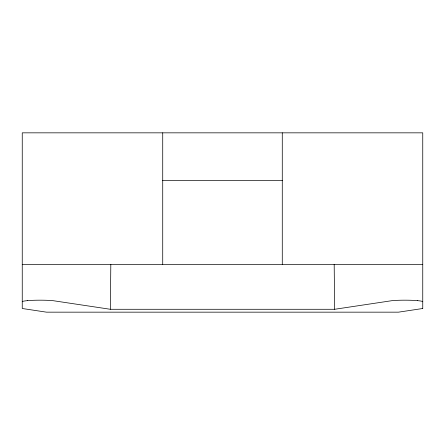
<?xml version="1.0" encoding="UTF-8"?>
<svg xmlns="http://www.w3.org/2000/svg" width="445" height="445" viewBox="0 0 445 445"><rect width="100%" height="100%" fill="white"/><g stroke="black" fill="none" stroke-linecap="round" stroke-linejoin="round"><path stroke-width="0.67" d="M417.505 300.648A17.856 1.557 0 0 0 392.134 300.648L334.634 309.286L110.366 309.286L110.816 264.341M162.33 180.659L282.67 180.659M22.25 264.341L422.75 264.341M110.366 309.286L52.86 300.648A17.856 1.557 0 0 0 27.495 300.648M334.184 264.341L334.634 309.286M282.275 132.838L282.275 264.341M162.725 132.838L162.725 264.341M417.499 300.648A18.134 1.58 0 0 1 422.75 301.766M22.25 301.766A18.134 1.58 0 0 1 27.501 300.648M422.75 308.502L398.509 312.162L46.491 312.162L22.25 308.502L22.25 132.838L422.75 132.838L422.75 308.502"/></g></svg>
